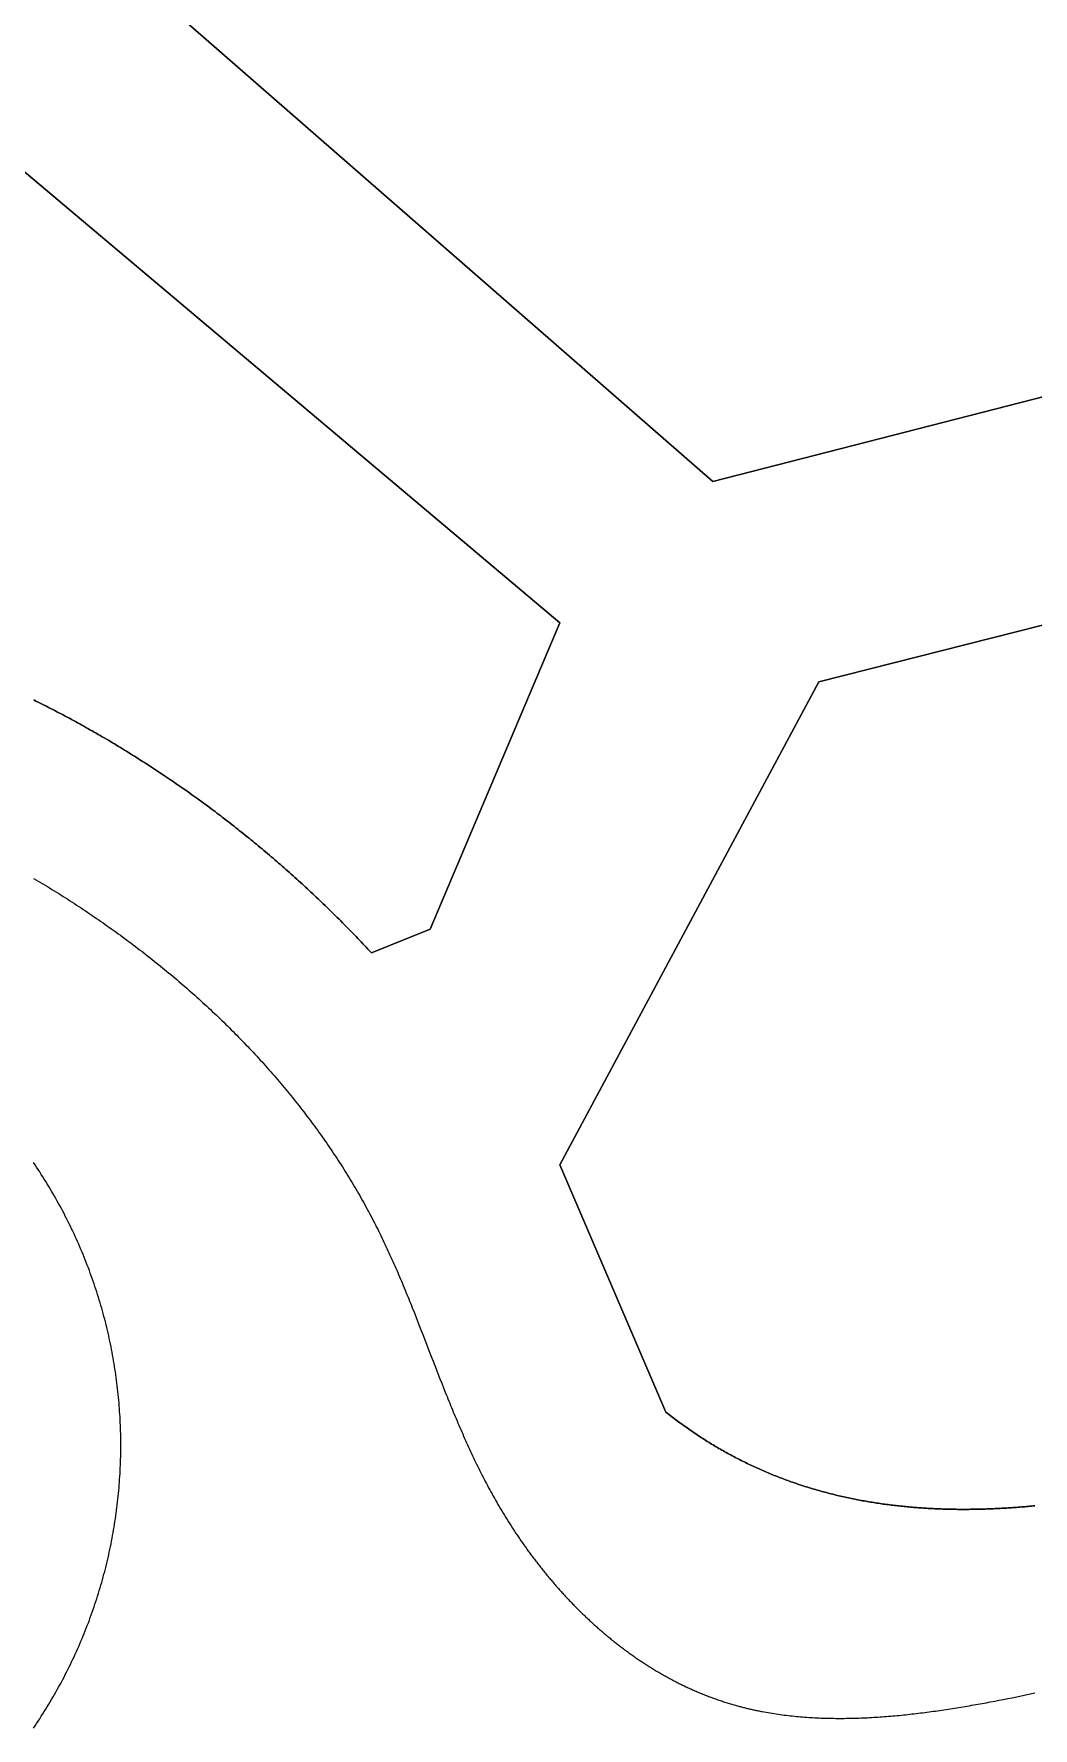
# Model space of a CAD drawing. Header units: millimetres. Extents: x -97041 to 275168, y -12500 to 263793.
# Drawn here: x 10332 to 35251, y -7053 to 35201 of the extents above; entities that cross this region are included whole.
import ezdxf

# ---------------------------------------------------------------- set-up
doc = ezdxf.new("R2010")
doc.units = ezdxf.units.MM
doc.layers.add('CLOSED_AREAS', color=7, linetype='Continuous')
doc.layers.add('REGION_HOLES', color=7, linetype='Continuous')

msp = doc.modelspace()

# ---------------------------------------------------------------- linework, layer by layer
at = {"layer": 'CLOSED_AREAS'}
for points in [[(11109.498, 38138.357), (27267.205, 24037.085), (49006.666, 29618.839)], [(10330.555, 18588.158), (10383.057, 18562.235), (10435.512, 18536.197), (10487.92, 18510.044), (10540.281, 18483.775), (10592.595, 18457.392), (10644.861, 18430.894), (10697.08, 18404.281), (10749.251, 18377.554), (10801.374, 18350.711), (10853.449, 18323.754), (10905.476, 18296.683), (10957.454, 18269.497), (11009.384, 18242.198), (11061.265, 18214.783), (11113.097, 18187.255), (11164.88, 18159.613), (11216.614, 18131.857), (11268.299, 18103.987), (11319.934, 18076.003), (11371.519, 18047.906), (11423.055, 18019.695), (11474.54, 17991.37), (11525.975, 17962.933), (11577.36, 17934.382), (11628.695, 17905.717), (11679.978, 17876.94), (11731.211, 17848.05), (11782.393, 17819.046), (11833.524, 17789.93), (11884.604, 17760.701), (11935.632, 17731.36), (11986.608, 17701.906), (12037.533, 17672.339), (12088.405, 17642.66), (12139.226, 17612.869), (12189.994, 17582.965), (12240.71, 17552.949), (12291.373, 17522.822), (12341.983, 17492.582), (12392.541, 17462.231), (12443.045, 17431.767), (12493.496, 17401.193), (12543.894, 17370.506), (12594.238, 17339.708), (12644.528, 17308.799), (12694.765, 17277.778), (12744.947, 17246.646), (12795.076, 17215.403), (12845.149, 17184.049), (12895.169, 17152.584), (12945.133, 17121.008), (12995.043, 17089.321), (13044.898, 17057.524), (13094.697, 17025.616), (13144.441, 16993.597), (13194.13, 16961.468), (13243.763, 16929.229), (13293.34, 16896.879), (13342.861, 16864.42), (13392.326, 16831.85), (13441.734, 16799.17), (13491.086, 16766.381), (13540.382, 16733.481), (13589.62, 16700.472), (13638.802, 16667.354), (13687.926, 16634.126), (13736.993, 16600.788), (13786.003, 16567.341), (13834.955, 16533.785), (13883.85, 16500.119), (13932.686, 16466.345), (13981.464, 16432.462), (14030.184, 16398.469), (14078.846, 16364.368), (14127.449, 16330.158), (14175.993, 16295.84), (14224.478, 16261.413), (14272.904, 16226.877), (14321.271, 16192.234), (14369.579, 16157.482), (14417.827, 16122.621), (14466.015, 16087.653), (14514.144, 16052.577), (14562.212, 16017.393), (14610.22, 15982.101), (14658.168, 15946.701), (14706.055, 15911.193), (14753.881, 15875.579), (14801.647, 15839.856), (14849.352, 15804.026), (14896.995, 15768.089), (14944.577, 15732.045), (14992.098, 15695.894), (15039.557, 15659.635), (15086.954, 15623.27), (15134.289, 15586.798), (15181.562, 15550.219), (15228.773, 15513.534), (15275.921, 15476.742), (15323.006, 15439.843), (15370.029, 15402.838), (15416.989, 15365.727), (15463.885, 15328.51), (15510.719, 15291.186), (15557.489, 15253.757), (15604.195, 15216.222), (15650.837, 15178.58), (15697.416, 15140.833), (15743.93, 15102.981), (15790.381, 15065.022), (15836.766, 15026.959), (15883.088, 14988.789), (15929.344, 14950.515), (15975.536, 14912.135), (16021.662, 14873.651), (16067.723, 14835.061), (16113.719, 14796.366), (16159.65, 14757.566), (16205.514, 14718.662), (16251.313, 14679.653), (16297.046, 14640.539), (16342.712, 14601.321), (16388.312, 14561.999), (16433.846, 14522.572), (16479.313, 14483.041), (16524.713, 14443.405), (16570.046, 14403.666), (16615.312, 14363.823), (16660.511, 14323.876), (16705.642, 14283.825), (16750.705, 14243.67), (16795.701, 14203.412), (16840.628, 14163.051), (16885.488, 14122.586), (16930.279, 14082.017), (16975.002, 14041.345), (17019.656, 14000.571), (17064.241, 13959.693), (17108.757, 13918.712), (17153.204, 13877.628), (17197.582, 13836.442), (17241.891, 13795.153), (17286.13, 13753.761), (17330.299, 13712.266), (17374.398, 13670.67), (17418.427, 13628.97), (17462.386, 13587.169), (17506.275, 13545.266), (17550.093, 13503.26), (17593.84, 13461.152), (17637.516, 13418.943), (17681.122, 13376.632), (17724.656, 13334.219), (17768.118, 13291.704), (17811.509, 13249.088), (17854.829, 13206.37), (17898.076, 13163.551), (17941.252, 13120.631), (17984.355, 13077.61), (18027.386, 13034.487), (18070.345, 12991.264), (18113.23, 12947.939), (18156.043, 12904.514), (18198.783, 12860.988), (18241.45, 12817.361), (18284.044, 12773.634), (18326.564, 12729.807), (18369.01, 12685.879), (18411.383, 12641.85), (18453.681, 12597.722), (18495.906, 12553.494), (18538.056, 12509.165), (18580.132, 12464.737), (18622.133, 12420.208), (18664.059, 12375.58), (18705.91, 12330.853), (18747.687, 12286.025), (20216.569, 12873.578), (23448.111, 20511.767), (6702.85, 34613.039)], [(50769.325, 24330.862), (29911.194, 19042.885), (23448.111, 6998.048), (26092.099, 828.742), (26127.154, 801.026), (26162.251, 773.497), (26197.392, 746.153), (26232.576, 718.994), (26267.803, 692.019), (26303.072, 665.229), (26338.384, 638.622), (26373.738, 612.199), (26409.135, 585.958), (26444.573, 559.9), (26480.054, 534.024), (26515.576, 508.329), (26551.14, 482.816), (26586.746, 457.483), (26622.393, 432.33), (26658.081, 407.356), (26693.81, 382.562), (26729.58, 357.947), (26765.391, 333.511), (26801.242, 309.252), (26837.134, 285.171), (26873.067, 261.267), (26909.039, 237.539), (26945.052, 213.988), (26981.105, 190.612), (27017.197, 167.412), (27053.329, 144.386), (27089.5, 121.535), (27125.711, 98.858), (27161.961, 76.355), (27198.25, 54.024), (27234.578, 31.867), (27270.945, 9.881), (27307.35, -11.933), (27343.794, -33.575), (27380.276, -55.047), (27416.796, -76.348), (27453.354, -97.479), (27489.951, -118.44), (27526.585, -139.233), (27563.256, -159.857), (27599.965, -180.312), (27636.711, -200.6), (27673.495, -220.72), (27710.315, -240.674), (27747.173, -260.461), (27784.067, -280.082), (27820.997, -299.537), (27857.964, -318.827), (27894.968, -337.953), (27932.007, -356.914), (27969.083, -375.712), (28006.194, -394.346), (28043.341, -412.817), (28080.524, -431.126), (28117.742, -449.272), (28154.995, -467.257), (28192.283, -485.081), (28229.607, -502.744), (28266.965, -520.247), (28304.358, -537.59), (28341.786, -554.774), (28379.247, -571.799), (28416.744, -588.665), (28454.274, -605.373), (28491.838, -621.923), (28529.436, -638.317), (28567.068, -654.553), (28604.733, -670.633), (28642.432, -686.558), (28680.164, -702.327), (28717.929, -717.941), (28755.727, -733.4), (28793.558, -748.705), (28831.421, -763.857), (28869.317, -778.855), (28907.245, -793.701), (28945.206, -808.395), (28983.199, -822.936), (29021.223, -837.326), (29059.28, -851.565), (29097.368, -865.653), (29135.487, -879.592), (29173.638, -893.38), (29211.82, -907.02), (29250.033, -920.511), (29288.277, -933.853), (29326.552, -947.047), (29364.858, -960.094), (29403.194, -972.994), (29441.56, -985.747), (29479.957, -998.354), (29518.383, -1010.816), (29556.84, -1023.132), (29595.326, -1035.304), (29633.842, -1047.331), (29672.387, -1059.214), (29710.962, -1070.953), (29749.566, -1082.55), (29788.198, -1094.004), (29826.86, -1105.315), (29865.551, -1116.485), (29904.27, -1127.514), (29943.017, -1138.402), (29981.793, -1149.15), (30020.597, -1159.757), (30059.429, -1170.225), (30098.289, -1180.554), (30137.177, -1190.744), (30176.092, -1200.797), (30215.035, -1210.711), (30254.005, -1220.488), (30293.002, -1230.128), (30332.026, -1239.632), (30371.077, -1249), (30410.155, -1258.232), (30449.259, -1267.329), (30488.39, -1276.292), (30527.547, -1285.12), (30566.73, -1293.815), (30605.939, -1302.376), (30645.174, -1310.804), (30684.434, -1319.1), (30723.721, -1327.264), (30763.032, -1335.296), (30802.369, -1343.198), (30841.731, -1350.968), (30881.118, -1358.609), (30920.53, -1366.119), (30959.966, -1373.5), (30999.427, -1380.752), (31038.913, -1387.876), (31078.422, -1394.872), (31117.956, -1401.74), (31157.514, -1408.481), (31197.095, -1415.095), (31236.701, -1421.583), (31276.329, -1427.946), (31315.981, -1434.182), (31355.657, -1440.294), (31395.355, -1446.282), (31435.077, -1452.145), (31474.821, -1457.885), (31514.588, -1463.502), (31554.377, -1468.995), (31594.189, -1474.367), (31634.022, -1479.617), (31673.878, -1484.745), (31713.756, -1489.752), (31753.656, -1494.639), (31793.577, -1499.406), (31833.52, -1504.053), (31873.484, -1508.581), (31913.47, -1512.99), (31953.476, -1517.281), (31993.503, -1521.454), (32033.551, -1525.51), (32073.62, -1529.449), (32113.709, -1533.271), (32153.819, -1536.977), (32193.948, -1540.567), (32234.098, -1544.042), (32274.268, -1547.403), (32314.457, -1550.649), (32354.666, -1553.781), (32394.895, -1556.8), (32435.142, -1559.705), (32475.409, -1562.498), (32515.695, -1565.179), (32556, -1567.749), (32596.324, -1570.207), (32636.666, -1572.554), (32677.026, -1574.791), (32717.405, -1576.918), (32757.802, -1578.936), (32798.217, -1580.844), (32838.65, -1582.644), (32879.101, -1584.336), (32919.569, -1585.92), (32960.055, -1587.397), (33000.558, -1588.767), (33041.078, -1590.031), (33081.615, -1591.188), (33122.169, -1592.241), (33162.74, -1593.188), (33203.327, -1594.03), (33243.93, -1594.769), (33284.55, -1595.403), (33325.186, -1595.935), (33365.838, -1596.363), (33406.506, -1596.689), (33447.189, -1596.914), (33487.888, -1597.036), (33528.603, -1597.058), (33569.333, -1596.979), (33610.077, -1596.8), (33650.837, -1596.521), (33691.612, -1596.142), (33732.401, -1595.665), (33773.205, -1595.089), (33814.023, -1594.416), (33854.855, -1593.645), (33895.702, -1592.777), (33936.562, -1591.812), (33977.436, -1590.751), (34018.324, -1589.594), (34059.226, -1588.342), (34100.14, -1586.994), (34141.068, -1585.553), (34182.009, -1584.017), (34222.963, -1582.388), (34263.93, -1580.666), (34304.91, -1578.851), (34345.901, -1576.944), (34386.906, -1574.945), (34427.922, -1572.855), (34468.951, -1570.674), (34509.991, -1568.402), (34551.043, -1566.04), (34592.107, -1563.589), (34633.183, -1561.048), (34674.269, -1558.419), (34715.367, -1555.702), (34756.476, -1552.897), (34797.596, -1550.004), (34838.726, -1547.025), (34879.867, -1543.959), (34921.019, -1540.806), (34962.181, -1537.569), (35003.353, -1534.246), (35044.535, -1530.838), (35085.727, -1527.346), (35126.929, -1523.771), (35168.14, -1520.112), (35209.361, -1516.369), (35250.591, -1512.545), (35291.831, -1508.638)], [(10325.752, 14139.394), (10382.925, 14105.682), (10440.019, 14071.825), (10497.033, 14037.823), (10553.967, 14003.676), (10610.82, 13969.385), (10667.592, 13934.949), (10724.281, 13900.37), (10780.887, 13865.646), (10837.409, 13830.78), (10893.846, 13795.769), (10950.197, 13760.616), (11006.463, 13725.32), (11062.641, 13689.881), (11118.731, 13654.3), (11174.733, 13618.576), (11230.645, 13582.711), (11286.467, 13546.704), (11342.198, 13510.555), (11397.837, 13474.265), (11453.384, 13437.834), (11508.838, 13401.262), (11564.197, 13364.549), (11619.462, 13327.696), (11674.631, 13290.703), (11729.704, 13253.57), (11784.68, 13216.297), (11839.558, 13178.884), (11894.337, 13141.332), (11949.017, 13103.642), (12003.597, 13065.812), (12058.076, 13027.844), (12112.453, 12989.737), (12166.727, 12951.492), (12220.899, 12913.11), (12274.966, 12874.589), (12328.928, 12835.931), (12382.785, 12797.136), (12436.535, 12758.204), (12490.179, 12719.135), (12543.714, 12679.929), (12597.141, 12640.587), (12650.459, 12601.109), (12703.666, 12561.495), (12756.762, 12521.745), (12809.747, 12481.86), (12862.619, 12441.84), (12915.377, 12401.684), (12968.022, 12361.394), (13020.552, 12320.969), (13072.966, 12280.41), (13125.264, 12239.717), (13177.445, 12198.889), (13229.508, 12157.929), (13281.452, 12116.834), (13333.277, 12075.607), (13384.981, 12034.246), (13436.565, 11992.753), (13488.027, 11951.127), (13539.366, 11909.369), (13590.582, 11867.479), (13641.674, 11825.457), (13692.641, 11783.303), (13743.483, 11741.018), (13794.198, 11698.602), (13844.786, 11656.054), (13895.246, 11613.376), (13945.577, 11570.568), (13995.779, 11527.629), (14045.851, 11484.56), (14095.792, 11441.361), (14145.601, 11398.033), (14195.277, 11354.575), (14244.821, 11310.988), (14294.23, 11267.272), (14343.504, 11223.427), (14392.643, 11179.454), (14441.645, 11135.353), (14490.51, 11091.123), (14539.237, 11046.766), (14587.826, 11002.281), (14636.275, 10957.669), (14684.584, 10912.929), (14732.751, 10868.063), (14780.778, 10823.07), (14828.661, 10777.951), (14876.401, 10732.705), (14923.997, 10687.333), (14971.449, 10641.835), (15018.754, 10596.212), (15065.913, 10550.464), (15112.926, 10504.59), (15159.79, 10458.592), (15206.505, 10412.468), (15253.071, 10366.221), (15299.487, 10319.849), (15345.751, 10273.353), (15391.864, 10226.733), (15437.825, 10179.99), (15483.632, 10133.123), (15529.285, 10086.134), (15574.783, 10039.021), (15620.125, 9991.786), (15665.311, 9944.428), (15710.34, 9896.949), (15755.211, 9849.347), (15799.923, 9801.623), (15844.476, 9753.778), (15888.868, 9705.812), (15933.1, 9657.724), (15977.17, 9609.516), (16021.077, 9561.187), (16064.82, 9512.738), (16108.4, 9464.168), (16151.815, 9415.478), (16195.064, 9366.669), (16238.146, 9317.74), (16281.062, 9268.692), (16323.81, 9219.525), (16366.388, 9170.239), (16408.798, 9120.835), (16451.037, 9071.312), (16493.105, 9021.671), (16535.001, 8971.912), (16576.725, 8922.035), (16618.275, 8872.041), (16659.651, 8821.93), (16700.852, 8771.701), (16741.878, 8721.356), (16782.727, 8670.894), (16823.399, 8620.316), (16863.893, 8569.621), (16904.208, 8518.811), (16944.344, 8467.885), (16984.3, 8416.844), (17024.074, 8365.687), (17063.667, 8314.415), (17103.077, 8263.029), (17142.303, 8211.528), (17181.346, 8159.912), (17220.203, 8108.183), (17258.875, 8056.34), (17297.361, 8004.383), (17335.659, 7952.312), (17373.77, 7900.128), (17411.691, 7847.832), (17449.423, 7795.422), (17486.965, 7742.9), (17524.316, 7690.266), (17561.474, 7637.52), (17598.441, 7584.661), (17635.214, 7531.691), (17671.792, 7478.61), (17708.176, 7425.418), (17744.364, 7372.114), (17780.356, 7318.7), (17816.151, 7265.175), (17851.747, 7211.54), (17887.145, 7157.795), (17922.343, 7103.94), (17957.341, 7049.976), (17992.138, 6995.902), (18026.733, 6941.719), (18061.125, 6887.427), (18095.314, 6833.026), (18129.299, 6778.517), (18163.079, 6723.899), (18196.653, 6669.174), (18230.021, 6614.34), (18263.181, 6559.399), (18296.134, 6504.351), (18328.877, 6449.195), (18361.411, 6393.933), (18393.735, 6338.564), (18425.848, 6283.088), (18457.749, 6227.507), (18489.437, 6171.819), (18520.912, 6116.025), (18552.173, 6060.126), (18583.219, 6004.121), (18614.049, 5948.012), (18644.662, 5891.797), (18675.059, 5835.478), (18705.237, 5779.054), (18735.197, 5722.526), (18764.937, 5665.894), (18794.456, 5609.159), (18823.755, 5552.319), (18852.832, 5495.377), (18879.656, 5442.363), (18906.292, 5389.261), (18932.742, 5336.074), (18959.01, 5282.802), (18985.1, 5229.447), (19011.013, 5176.011), (19036.755, 5122.495), (19062.328, 5068.901), (19087.736, 5015.23), (19112.982, 4961.484), (19138.07, 4907.664), (19163.002, 4853.773), (19187.783, 4799.811), (19212.415, 4745.78), (19236.902, 4691.682), (19261.248, 4637.517), (19285.455, 4583.289), (19309.528, 4528.998), (19333.469, 4474.645), (19357.282, 4420.233), (19380.97, 4365.763), (19404.537, 4311.237), (19427.985, 4256.655), (19451.32, 4202.02), (19474.543, 4147.333), (19497.658, 4092.595), (19520.669, 4037.809), (19543.579, 3982.976), (19566.391, 3928.096), (19589.108, 3873.173), (19611.735, 3818.207), (19634.275, 3763.2), (19656.73, 3708.153), (19679.104, 3653.069), (19701.401, 3597.948), (19723.624, 3542.792), (19745.776, 3487.602), (19767.861, 3432.381), (19811.842, 3321.85), (19855.595, 3211.21), (19899.147, 3100.474), (19942.524, 2989.654), (19985.754, 2878.763), (20028.863, 2767.813), (20071.879, 2656.816), (20157.738, 2434.731), (20243.548, 2212.609), (20286.503, 2101.564), (20329.526, 1990.547), (20372.645, 1879.57), (20415.887, 1768.645), (20459.279, 1657.785), (20502.848, 1547.003), (20546.621, 1436.309), (20590.625, 1325.718), (20612.722, 1270.464), (20634.886, 1215.241), (20657.123, 1160.049), (20679.433, 1104.89), (20701.822, 1049.767), (20724.293, 994.679), (20746.848, 939.629), (20769.491, 884.619), (20792.226, 829.65), (20815.055, 774.723), (20837.983, 719.84), (20861.013, 665.003), (20884.148, 610.213), (20907.391, 555.472), (20930.746, 500.781), (20954.216, 446.142), (20977.805, 391.556), (21001.516, 337.025), (21025.352, 282.55), (21049.317, 228.133), (21073.414, 173.776), (21097.646, 119.48), (21122.018, 65.247), (21146.531, 11.077), (21171.19, -43.026), (21195.999, -97.063), (21220.959, -151.03), (21246.075, -204.927), (21271.351, -258.752), (21296.789, -312.504), (21322.393, -366.181), (21348.166, -419.781), (21374.111, -473.303), (21400.233, -526.746), (21426.534, -580.107), (21453.018, -633.386), (21479.688, -686.58), (21506.548, -739.688), (21533.601, -792.709), (21560.85, -845.641), (21588.298, -898.483), (21615.95, -951.233), (21643.808, -1003.889), (21671.876, -1056.449), (21700.157, -1108.914), (21728.655, -1161.28), (21757.372, -1213.546), (21786.313, -1265.711), (21815.481, -1317.773), (21844.879, -1369.731), (21874.51, -1421.582), (21904.379, -1473.326), (21936.106, -1527.724), (21968.099, -1581.998), (22000.357, -1636.146), (22032.88, -1690.164), (22065.665, -1744.05), (22098.714, -1797.801), (22132.025, -1851.415), (22165.596, -1904.888), (22199.428, -1958.219), (22233.52, -2011.403), (22267.87, -2064.439), (22302.478, -2117.324), (22319.878, -2143.708), (22337.343, -2170.054), (22354.872, -2196.361), (22372.465, -2222.628), (22390.121, -2248.855), (22407.842, -2275.042), (22425.626, -2301.189), (22443.474, -2327.294), (22461.385, -2353.358), (22479.36, -2379.381), (22497.397, -2405.362), (22515.499, -2431.3), (22533.663, -2457.196), (22551.89, -2483.048), (22570.18, -2508.858), (22588.533, -2534.623), (22606.948, -2560.345), (22625.426, -2586.022), (22643.967, -2611.655), (22662.57, -2637.243), (22681.235, -2662.785), (22699.963, -2688.281), (22718.753, -2713.731), (22737.604, -2739.135), (22756.518, -2764.492), (22775.493, -2789.802), (22794.53, -2815.065), (22813.629, -2840.28), (22832.789, -2865.446), (22852.01, -2890.565), (22871.293, -2915.634), (22890.637, -2940.654), (22910.042, -2965.625), (22929.508, -2990.545), (22949.035, -3015.416), (22968.623, -3040.236), (22988.272, -3065.005), (23007.981, -3089.723), (23027.751, -3114.389), (23047.581, -3139.003), (23067.471, -3163.565), (23087.422, -3188.074), (23107.433, -3212.531), (23127.503, -3236.934), (23147.634, -3261.284), (23167.824, -3285.579), (23188.075, -3309.82), (23208.384, -3334.007), (23228.754, -3358.138), (23249.182, -3382.214), (23269.671, -3406.234), (23290.218, -3430.199), (23310.824, -3454.107), (23331.49, -3477.958), (23352.214, -3501.752), (23372.997, -3525.488), (23393.839, -3549.167), (23414.739, -3572.788), (23435.698, -3596.35), (23456.716, -3619.854), (23477.792, -3643.298), (23498.926, -3666.683), (23520.118, -3690.008), (23541.368, -3713.273), (23562.676, -3736.477), (23584.042, -3759.62), (23605.466, -3782.702), (23626.947, -3805.723), (23648.486, -3828.682), (23670.082, -3851.578), (23691.735, -3874.412), (23713.446, -3897.183), (23735.214, -3919.89), (23757.039, -3942.534), (23778.921, -3965.114), (23800.86, -3987.63), (23822.855, -4010.081), (23844.907, -4032.467), (23867.016, -4054.788), (23889.181, -4077.043), (23911.402, -4099.232), (23933.68, -4121.355), (23956.014, -4143.41), (23978.404, -4165.399), (24000.849, -4187.321), (24023.351, -4209.174), (24045.908, -4230.96), (24068.521, -4252.677), (24091.19, -4274.325), (24113.914, -4295.905), (24136.693, -4317.414), (24159.528, -4338.854), (24182.418, -4360.224), (24205.362, -4381.523), (24228.362, -4402.752), (24251.417, -4423.909), (24274.526, -4444.995), (24297.69, -4466.009), (24320.909, -4486.95), (24344.182, -4507.819), (24367.509, -4528.615), (24390.891, -4549.338), (24414.326, -4569.987), (24437.816, -4590.563), (24461.36, -4611.064), (24484.958, -4631.49), (24508.609, -4651.842), (24532.314, -4672.118), (24556.073, -4692.318), (24579.885, -4712.443), (24603.75, -4732.491), (24627.669, -4752.462), (24651.641, -4772.356), (24675.665, -4792.173), (24699.743, -4811.913), (24723.874, -4831.574), (24748.058, -4851.156), (24772.294, -4870.66), (24796.582, -4890.085), (24820.924, -4909.431), (24845.317, -4928.696), (24869.763, -4947.882), (24894.261, -4966.987), (24918.811, -4986.011), (24943.413, -5004.954), (24968.067, -5023.816), (24992.773, -5042.596), (25017.53, -5061.293), (25042.339, -5079.908), (25067.199, -5098.44), (25092.111, -5116.889), (25117.074, -5135.254), (25142.088, -5153.535), (25167.154, -5171.733), (25192.27, -5189.845), (25217.437, -5207.872), (25242.655, -5225.815), (25267.924, -5243.671), (25293.243, -5261.442), (25318.613, -5279.126), (25344.033, -5296.724), (25369.503, -5314.234), (25395.024, -5331.658), (25420.594, -5348.993), (25446.215, -5366.241), (25471.885, -5383.4), (25497.606, -5400.47), (25523.375, -5417.451), (25549.195, -5434.343), (25575.064, -5451.145), (25600.982, -5467.857), (25626.95, -5484.479), (25652.967, -5501.01), (25679.033, -5517.449), (25705.148, -5533.797), (25731.312, -5550.054), (25757.525, -5566.218), (25783.786, -5582.29), (25810.096, -5598.268), (25836.454, -5614.154), (25862.861, -5629.946), (25889.316, -5645.644), (25915.82, -5661.248), (25942.371, -5676.757), (25968.97, -5692.171), (25995.618, -5707.49), (26022.313, -5722.714), (26049.056, -5737.841), (26075.846, -5752.873), (26102.684, -5767.807), (26129.569, -5782.645), (26156.502, -5797.385), (26183.482, -5812.028), (26210.509, -5826.572), (26237.583, -5841.018), (26264.704, -5855.366), (26291.871, -5869.614), (26319.086, -5883.763), (26346.347, -5897.813), (26373.654, -5911.762), (26401.008, -5925.611), (26428.408, -5939.359), (26455.855, -5953.006), (26483.347, -5966.551), (26510.886, -5979.995), (26538.47, -5993.336), (26566.1, -6006.575), (26593.776, -6019.712), (26621.498, -6032.744), (26649.265, -6045.674), (26677.078, -6058.5), (26704.936, -6071.221), (26732.839, -6083.838), (26760.787, -6096.35), (26788.78, -6108.756), (26816.818, -6121.058), (26844.901, -6133.253), (26873.029, -6145.342), (26901.201, -6157.324), (26929.418, -6169.199), (26957.679, -6180.967), (26985.985, -6192.628), (27014.335, -6204.18), (27042.729, -6215.624), (27071.166, -6226.959), (27099.648, -6238.186), (27128.174, -6249.303), (27156.743, -6260.31), (27185.357, -6271.207), (27214.013, -6281.994), (27242.713, -6292.67), (27271.457, -6303.235), (27300.243, -6313.688), (27329.073, -6324.03), (27357.946, -6334.26), (27386.861, -6344.377), (27415.82, -6354.381), (27444.821, -6364.272), (27473.865, -6374.05), (27502.951, -6383.714), (27532.08, -6393.264), (27561.252, -6402.699), (27590.465, -6412.019), (27619.721, -6421.224), (27649.018, -6430.313), (27678.358, -6439.287), (27707.739, -6448.144), (27737.162, -6456.885), (27766.627, -6465.509), (27796.134, -6474.015), (27825.681, -6482.404), (27855.27, -6490.675), (27879.436, -6497.334), (27903.629, -6503.914), (27927.849, -6510.417), (27952.096, -6516.841), (27976.37, -6523.187), (28000.67, -6529.456), (28024.997, -6535.648), (28049.351, -6541.763), (28073.73, -6547.802), (28098.136, -6553.763), (28122.567, -6559.649), (28147.024, -6565.459), (28171.507, -6571.193), (28196.016, -6576.852), (28220.549, -6582.435), (28245.108, -6587.944), (28269.691, -6593.378), (28294.3, -6598.738), (28318.933, -6604.023), (28343.59, -6609.235), (28368.272, -6614.373), (28392.978, -6619.437), (28417.708, -6624.429), (28442.462, -6629.348), (28467.24, -6634.194), (28492.041, -6638.967), (28541.714, -6648.299), (28591.479, -6657.344), (28641.335, -6666.105), (28691.281, -6674.583), (28741.316, -6682.782), (28791.438, -6690.702), (28841.646, -6698.346), (28891.939, -6705.715), (28942.316, -6712.813), (28992.776, -6719.641), (29043.317, -6726.201), (29093.937, -6732.494), (29144.637, -6738.524), (29195.414, -6744.292), (29246.267, -6749.8), (29297.195, -6755.051), (29348.197, -6760.045), (29399.272, -6764.786), (29450.418, -6769.275), (29501.634, -6773.514), (29552.918, -6777.506), (29604.271, -6781.252), (29655.689, -6784.755), (29707.173, -6788.016), (29758.721, -6791.038), (29810.331, -6793.822), (29862.003, -6796.371), (29913.735, -6798.687), (29965.525, -6800.771), (30017.373, -6802.626), (30069.278, -6804.253), (30121.238, -6805.656), (30173.252, -6806.835), (30225.318, -6807.793), (30277.436, -6808.532), (30329.605, -6809.054), (30381.822, -6809.361), (30434.087, -6809.455), (30486.398, -6809.338), (30538.755, -6809.012), (30591.155, -6808.479), (30643.599, -6807.742), (30696.084, -6806.801), (30748.609, -6805.66), (30801.173, -6804.32), (30853.775, -6802.784), (30906.414, -6801.053), (30959.087, -6799.129), (31011.795, -6797.014), (31064.536, -6794.712), (31117.309, -6792.222), (31170.111, -6789.548), (31222.943, -6786.692), (31275.803, -6783.655), (31328.689, -6780.44), (31381.601, -6777.049), (31434.537, -6773.483), (31487.496, -6769.746), (31540.477, -6765.838), (31593.477, -6761.762), (31646.498, -6757.519), (31699.536, -6753.113), (31752.59, -6748.544), (31805.661, -6743.816), (31858.745, -6738.93), (31911.843, -6733.887), (31964.952, -6728.691), (32018.071, -6723.343), (32071.2, -6717.845), (32124.337, -6712.2), (32177.481, -6706.408), (32230.63, -6700.473), (32283.784, -6694.396), (32336.941, -6688.18), (32390.099, -6681.826), (32443.258, -6675.337), (32496.417, -6668.713), (32549.573, -6661.959), (32602.726, -6655.075), (32655.875, -6648.064), (32709.019, -6640.927), (32762.155, -6633.667), (32815.283, -6626.285), (32868.402, -6618.785), (32921.511, -6611.167), (32974.607, -6603.434), (33027.691, -6595.588), (33080.76, -6587.631), (33133.813, -6579.564), (33186.85, -6571.391), (33239.869, -6563.113), (33292.868, -6554.731), (33345.847, -6546.249), (33398.805, -6537.668), (33451.739, -6528.99), (33504.649, -6520.217), (33557.533, -6511.352), (33610.391, -6502.396), (33663.221, -6493.351), (33716.021, -6484.219), (33768.791, -6475.003), (33821.53, -6465.704), (33874.235, -6456.325), (33926.907, -6446.867), (33979.543, -6437.333), (34032.142, -6427.724), (34084.703, -6418.043), (34137.226, -6408.292), (34189.707, -6398.472), (34294.545, -6378.636), (34399.206, -6358.551), (34503.681, -6338.234), (34617.017, -6315.903), (34730.124, -6293.32), (34843.007, -6270.491), (34955.668, -6247.417), (35068.113, -6224.105), (35180.343, -6200.557), (35292.364, -6176.777)], [(10320.393, -7052.622), (10360.114, -6994.143), (10399.503, -6935.441), (10438.559, -6876.517), (10477.282, -6817.372), (10515.669, -6758.01), (10553.72, -6698.432), (10591.434, -6638.639), (10628.809, -6578.634), (10665.843, -6518.419), (10702.537, -6457.995), (10738.889, -6397.364), (10774.897, -6336.529), (10810.56, -6275.492), (10845.877, -6214.253), (10880.848, -6152.816), (10915.471, -6091.182), (10949.744, -6029.353), (10983.668, -5967.332), (11017.24, -5905.119), (11050.459, -5842.718), (11083.325, -5780.13), (11115.837, -5717.357), (11147.993, -5654.401), (11179.793, -5591.264), (11211.235, -5527.948), (11242.318, -5464.456), (11273.042, -5400.789), (11303.406, -5336.949), (11333.408, -5272.938), (11363.047, -5208.759), (11392.323, -5144.413), (11421.234, -5079.902), (11449.781, -5015.229), (11477.961, -4950.396), (11505.774, -4885.404), (11533.218, -4820.256), (11560.294, -4754.954), (11587.001, -4689.5), (11613.337, -4623.896), (11639.301, -4558.144), (11664.893, -4492.246), (11690.112, -4426.205), (11714.957, -4360.022), (11739.427, -4293.699), (11763.522, -4227.239), (11787.241, -4160.644), (11810.582, -4093.916), (11833.546, -4027.057), (11856.131, -3960.069), (11878.338, -3892.955), (11900.164, -3825.716), (11921.609, -3758.354), (11942.674, -3690.873), (11963.356, -3623.273), (11983.656, -3555.558), (12003.572, -3487.728), (12023.105, -3419.787), (12042.253, -3351.737), (12061.016, -3283.58), (12079.393, -3215.317), (12097.384, -3146.952), (12114.987, -3078.486), (12132.204, -3009.922), (12149.032, -2941.261), (12165.472, -2872.507), (12181.522, -2803.66), (12197.184, -2734.724), (12212.454, -2665.7), (12227.335, -2596.591), (12241.824, -2527.399), (12255.922, -2458.126), (12269.627, -2388.775), (12282.941, -2319.347), (12295.861, -2249.845), (12308.388, -2180.271), (12320.522, -2110.627), (12332.261, -2040.916), (12343.606, -1971.139), (12354.556, -1901.3), (12365.111, -1831.399), (12375.271, -1761.44), (12385.035, -1691.425), (12394.402, -1621.356), (12403.373, -1551.234), (12411.948, -1481.064), (12420.125, -1410.845), (12427.906, -1340.582), (12435.288, -1270.276), (12442.274, -1199.929), (12448.861, -1129.544), (12455.05, -1059.122), (12460.84, -988.667), (12466.232, -918.18), (12471.226, -847.664), (12475.82, -777.12), (12480.015, -706.552), (12483.812, -635.961), (12487.209, -565.35), (12490.206, -494.721), (12492.804, -424.076), (12495.003, -353.417), (12496.802, -282.747), (12498.201, -212.069), (12499.2, -141.383), (12499.8, -70.693), (12500, 0), (12499.8, 70.693), (12499.2, 141.383), (12498.201, 212.069), (12496.802, 282.747), (12495.003, 353.417), (12492.804, 424.076), (12490.206, 494.721), (12487.209, 565.35), (12483.812, 635.961), (12480.015, 706.552), (12475.82, 777.12), (12471.226, 847.664), (12466.232, 918.18), (12460.84, 988.667), (12455.05, 1059.122), (12448.861, 1129.544), (12442.274, 1199.929), (12435.288, 1270.276), (12427.906, 1340.582), (12420.125, 1410.845), (12411.948, 1481.064), (12403.373, 1551.234), (12394.402, 1621.356), (12385.035, 1691.425), (12375.271, 1761.44), (12365.111, 1831.399), (12354.556, 1901.3), (12343.606, 1971.139), (12332.261, 2040.916), (12320.522, 2110.627), (12308.388, 2180.271), (12295.861, 2249.845), (12282.941, 2319.347), (12269.627, 2388.775), (12255.922, 2458.126), (12241.824, 2527.399), (12227.335, 2596.591), (12212.454, 2665.7), (12197.184, 2734.724), (12181.522, 2803.66), (12165.472, 2872.507), (12149.032, 2941.261), (12132.204, 3009.922), (12114.987, 3078.486), (12097.384, 3146.952), (12079.393, 3215.317), (12061.016, 3283.58), (12042.253, 3351.737), (12023.105, 3419.787), (12003.572, 3487.728), (11983.656, 3555.558), (11963.356, 3623.273), (11942.674, 3690.873), (11921.609, 3758.354), (11900.164, 3825.716), (11878.338, 3892.955), (11856.131, 3960.069), (11833.546, 4027.057), (11810.582, 4093.916), (11787.241, 4160.644), (11763.522, 4227.239), (11739.427, 4293.699), (11714.957, 4360.022), (11690.112, 4426.205), (11664.893, 4492.246), (11639.301, 4558.144), (11613.337, 4623.896), (11587.001, 4689.5), (11560.294, 4754.954), (11533.218, 4820.256), (11505.774, 4885.404), (11477.961, 4950.396), (11449.781, 5015.229), (11421.234, 5079.902), (11392.323, 5144.413), (11363.047, 5208.759), (11333.408, 5272.938), (11303.406, 5336.949), (11273.042, 5400.789), (11242.318, 5464.456), (11211.235, 5527.948), (11179.793, 5591.264), (11147.993, 5654.401), (11115.837, 5717.357), (11083.325, 5780.13), (11050.459, 5842.718), (11017.24, 5905.119), (10983.668, 5967.332), (10949.744, 6029.353), (10915.471, 6091.182), (10880.848, 6152.816), (10845.877, 6214.253), (10810.56, 6275.492), (10774.897, 6336.529), (10738.889, 6397.364), (10702.537, 6457.995), (10665.843, 6518.419), (10628.809, 6578.634), (10591.434, 6638.639), (10553.72, 6698.432), (10515.669, 6758.01), (10477.282, 6817.372), (10438.559, 6876.517), (10399.503, 6935.441), (10360.114, 6994.143), (10320.393, 7052.622)]]:
    msp.add_lwpolyline(points, dxfattribs=at)
at = {"layer": 'REGION_HOLES'}
for points in [[(49006.666, 29618.839), (27267.205, 24037.085), (11109.498, 38138.357)], [(6702.85, 34613.039), (23448.111, 20511.767), (20216.569, 12873.578), (18747.687, 12286.025), (18705.91, 12330.853), (18664.059, 12375.58), (18622.133, 12420.208), (18580.132, 12464.737), (18538.056, 12509.165), (18495.906, 12553.494), (18453.681, 12597.722), (18411.383, 12641.85), (18369.01, 12685.879), (18326.564, 12729.807), (18284.044, 12773.634), (18241.45, 12817.361), (18198.783, 12860.988), (18156.043, 12904.514), (18113.23, 12947.939), (18070.345, 12991.264), (18027.386, 13034.487), (17984.355, 13077.61), (17941.252, 13120.631), (17898.076, 13163.551), (17854.829, 13206.37), (17811.509, 13249.088), (17768.118, 13291.704), (17724.656, 13334.219), (17681.122, 13376.632), (17637.516, 13418.943), (17593.84, 13461.152), (17550.093, 13503.26), (17506.275, 13545.266), (17462.386, 13587.169), (17418.427, 13628.97), (17374.398, 13670.67), (17330.299, 13712.266), (17286.13, 13753.761), (17241.891, 13795.153), (17197.582, 13836.442), (17153.204, 13877.628), (17108.757, 13918.712), (17064.241, 13959.693), (17019.656, 14000.571), (16975.002, 14041.345), (16930.279, 14082.017), (16885.488, 14122.586), (16840.628, 14163.051), (16795.701, 14203.412), (16750.705, 14243.67), (16705.642, 14283.825), (16660.511, 14323.876), (16615.312, 14363.823), (16570.046, 14403.666), (16524.713, 14443.405), (16479.313, 14483.041), (16433.846, 14522.572), (16388.312, 14561.999), (16342.712, 14601.321), (16297.046, 14640.539), (16251.313, 14679.653), (16205.514, 14718.662), (16159.65, 14757.566), (16113.719, 14796.366), (16067.723, 14835.061), (16021.662, 14873.651), (15975.536, 14912.135), (15929.344, 14950.515), (15883.088, 14988.789), (15836.766, 15026.959), (15790.381, 15065.022), (15743.93, 15102.981), (15697.416, 15140.833), (15650.837, 15178.58), (15604.195, 15216.222), (15557.489, 15253.757), (15510.719, 15291.186), (15463.885, 15328.51), (15416.989, 15365.727), (15370.029, 15402.838), (15323.006, 15439.843), (15275.921, 15476.742), (15228.773, 15513.534), (15181.562, 15550.219), (15134.289, 15586.798), (15086.954, 15623.27), (15039.557, 15659.635), (14992.098, 15695.894), (14944.577, 15732.045), (14896.995, 15768.089), (14849.352, 15804.026), (14801.647, 15839.856), (14753.881, 15875.579), (14706.055, 15911.193), (14658.168, 15946.701), (14610.22, 15982.101), (14562.212, 16017.393), (14514.144, 16052.577), (14466.015, 16087.653), (14417.827, 16122.621), (14369.579, 16157.482), (14321.271, 16192.234), (14272.904, 16226.877), (14224.478, 16261.413), (14175.993, 16295.84), (14127.449, 16330.158), (14078.846, 16364.368), (14030.184, 16398.469), (13981.464, 16432.462), (13932.686, 16466.345), (13883.85, 16500.119), (13834.955, 16533.785), (13786.003, 16567.341), (13736.993, 16600.788), (13687.926, 16634.126), (13638.802, 16667.354), (13589.62, 16700.472), (13540.382, 16733.481), (13491.086, 16766.381), (13441.734, 16799.17), (13392.326, 16831.85), (13342.861, 16864.42), (13293.34, 16896.879), (13243.763, 16929.229), (13194.13, 16961.468), (13144.441, 16993.597), (13094.697, 17025.616), (13044.898, 17057.524), (12995.043, 17089.321), (12945.133, 17121.008), (12895.169, 17152.584), (12845.149, 17184.049), (12795.076, 17215.403), (12744.947, 17246.646), (12694.765, 17277.778), (12644.528, 17308.799), (12594.238, 17339.708), (12543.894, 17370.506), (12493.496, 17401.193), (12443.045, 17431.767), (12392.541, 17462.231), (12341.983, 17492.582), (12291.373, 17522.822), (12240.71, 17552.949), (12189.994, 17582.965), (12139.226, 17612.869), (12088.405, 17642.66), (12037.533, 17672.339), (11986.608, 17701.906), (11935.632, 17731.36), (11884.604, 17760.701), (11833.524, 17789.93), (11782.393, 17819.046), (11731.211, 17848.05), (11679.978, 17876.94), (11628.695, 17905.717), (11577.36, 17934.382), (11525.975, 17962.933), (11474.54, 17991.37), (11423.055, 18019.695), (11371.519, 18047.906), (11319.934, 18076.003), (11268.299, 18103.987), (11216.614, 18131.857), (11164.88, 18159.613), (11113.097, 18187.255), (11061.265, 18214.783), (11009.384, 18242.198), (10957.454, 18269.497), (10905.476, 18296.683), (10853.449, 18323.754), (10801.374, 18350.711), (10749.251, 18377.554), (10697.08, 18404.281), (10644.861, 18430.894), (10592.595, 18457.392), (10540.281, 18483.775), (10487.92, 18510.044), (10435.512, 18536.197), (10383.057, 18562.235), (10330.555, 18588.158)], [(35291.831, -1508.638), (35250.591, -1512.545), (35209.361, -1516.369), (35168.14, -1520.112), (35126.929, -1523.771), (35085.727, -1527.346), (35044.535, -1530.838), (35003.353, -1534.246), (34962.181, -1537.569), (34921.019, -1540.806), (34879.867, -1543.959), (34838.726, -1547.025), (34797.596, -1550.004), (34756.476, -1552.897), (34715.367, -1555.702), (34674.269, -1558.419), (34633.183, -1561.048), (34592.107, -1563.589), (34551.043, -1566.04), (34509.991, -1568.402), (34468.951, -1570.674), (34427.922, -1572.855), (34386.906, -1574.945), (34345.901, -1576.944), (34304.91, -1578.851), (34263.93, -1580.666), (34222.963, -1582.388), (34182.009, -1584.017), (34141.068, -1585.553), (34100.14, -1586.994), (34059.226, -1588.342), (34018.324, -1589.594), (33977.436, -1590.751), (33936.562, -1591.812), (33895.702, -1592.777), (33854.855, -1593.645), (33814.023, -1594.416), (33773.205, -1595.089), (33732.401, -1595.665), (33691.612, -1596.142), (33650.837, -1596.521), (33610.077, -1596.8), (33569.333, -1596.979), (33528.603, -1597.058), (33487.888, -1597.036), (33447.189, -1596.914), (33406.506, -1596.689), (33365.838, -1596.363), (33325.186, -1595.935), (33284.55, -1595.403), (33243.93, -1594.769), (33203.327, -1594.03), (33162.74, -1593.188), (33122.169, -1592.241), (33081.615, -1591.188), (33041.078, -1590.031), (33000.558, -1588.767), (32960.055, -1587.397), (32919.569, -1585.92), (32879.101, -1584.336), (32838.65, -1582.644), (32798.217, -1580.844), (32757.802, -1578.936), (32717.405, -1576.918), (32677.026, -1574.791), (32636.666, -1572.554), (32596.324, -1570.207), (32556, -1567.749), (32515.695, -1565.179), (32475.409, -1562.498), (32435.142, -1559.705), (32394.895, -1556.8), (32354.666, -1553.781), (32314.457, -1550.649), (32274.268, -1547.403), (32234.098, -1544.042), (32193.948, -1540.567), (32153.819, -1536.977), (32113.709, -1533.271), (32073.62, -1529.449), (32033.551, -1525.51), (31993.503, -1521.454), (31953.476, -1517.281), (31913.47, -1512.99), (31873.484, -1508.581), (31833.52, -1504.053), (31793.577, -1499.406), (31753.656, -1494.639), (31713.756, -1489.752), (31673.878, -1484.745), (31634.022, -1479.617), (31594.189, -1474.367), (31554.377, -1468.995), (31514.588, -1463.502), (31474.821, -1457.885), (31435.077, -1452.145), (31395.355, -1446.282), (31355.657, -1440.294), (31315.981, -1434.182), (31276.329, -1427.946), (31236.701, -1421.583), (31197.095, -1415.095), (31157.514, -1408.481), (31117.956, -1401.74), (31078.422, -1394.872), (31038.913, -1387.876), (30999.427, -1380.752), (30959.966, -1373.5), (30920.53, -1366.119), (30881.118, -1358.609), (30841.731, -1350.968), (30802.369, -1343.198), (30763.032, -1335.296), (30723.721, -1327.264), (30684.434, -1319.1), (30645.174, -1310.804), (30605.939, -1302.376), (30566.73, -1293.815), (30527.547, -1285.12), (30488.39, -1276.292), (30449.259, -1267.329), (30410.155, -1258.232), (30371.077, -1249), (30332.026, -1239.632), (30293.002, -1230.128), (30254.005, -1220.488), (30215.035, -1210.711), (30176.092, -1200.797), (30137.177, -1190.744), (30098.289, -1180.554), (30059.429, -1170.225), (30020.597, -1159.757), (29981.793, -1149.15), (29943.017, -1138.402), (29904.27, -1127.514), (29865.551, -1116.485), (29826.86, -1105.315), (29788.198, -1094.004), (29749.566, -1082.55), (29710.962, -1070.953), (29672.387, -1059.214), (29633.842, -1047.331), (29595.326, -1035.304), (29556.84, -1023.132), (29518.383, -1010.816), (29479.957, -998.354), (29441.56, -985.747), (29403.194, -972.994), (29364.858, -960.094), (29326.552, -947.047), (29288.277, -933.853), (29250.033, -920.511), (29211.82, -907.02), (29173.638, -893.38), (29135.487, -879.592), (29097.368, -865.653), (29059.28, -851.565), (29021.223, -837.326), (28983.199, -822.936), (28945.206, -808.395), (28907.245, -793.701), (28869.317, -778.855), (28831.421, -763.857), (28793.558, -748.705), (28755.727, -733.4), (28717.929, -717.941), (28680.164, -702.327), (28642.432, -686.558), (28604.733, -670.633), (28567.068, -654.553), (28529.436, -638.317), (28491.838, -621.923), (28454.274, -605.373), (28416.744, -588.665), (28379.247, -571.799), (28341.786, -554.774), (28304.358, -537.59), (28266.965, -520.247), (28229.607, -502.744), (28192.283, -485.081), (28154.995, -467.257), (28117.742, -449.272), (28080.524, -431.126), (28043.341, -412.817), (28006.194, -394.346), (27969.083, -375.712), (27932.007, -356.914), (27894.968, -337.953), (27857.964, -318.827), (27820.997, -299.537), (27784.067, -280.082), (27747.173, -260.461), (27710.315, -240.674), (27673.495, -220.72), (27636.711, -200.6), (27599.965, -180.312), (27563.256, -159.857), (27526.585, -139.233), (27489.951, -118.44), (27453.354, -97.479), (27416.796, -76.348), (27380.276, -55.047), (27343.794, -33.575), (27307.35, -11.933), (27270.945, 9.881), (27234.578, 31.867), (27198.25, 54.024), (27161.961, 76.355), (27125.711, 98.858), (27089.5, 121.535), (27053.329, 144.386), (27017.197, 167.412), (26981.105, 190.612), (26945.052, 213.988), (26909.039, 237.539), (26873.067, 261.267), (26837.134, 285.171), (26801.242, 309.252), (26765.391, 333.511), (26729.58, 357.947), (26693.81, 382.562), (26658.081, 407.356), (26622.393, 432.33), (26586.746, 457.483), (26551.14, 482.816), (26515.576, 508.329), (26480.054, 534.024), (26444.573, 559.9), (26409.135, 585.958), (26373.738, 612.199), (26338.384, 638.622), (26303.072, 665.229), (26267.803, 692.019), (26232.576, 718.994), (26197.392, 746.153), (26162.251, 773.497), (26127.154, 801.026), (26092.099, 828.742), (23448.111, 6998.048), (29911.194, 19042.885), (50769.325, 24330.862)]]:
    msp.add_lwpolyline(points, dxfattribs=at)

doc.saveas('drawing.dxf')
